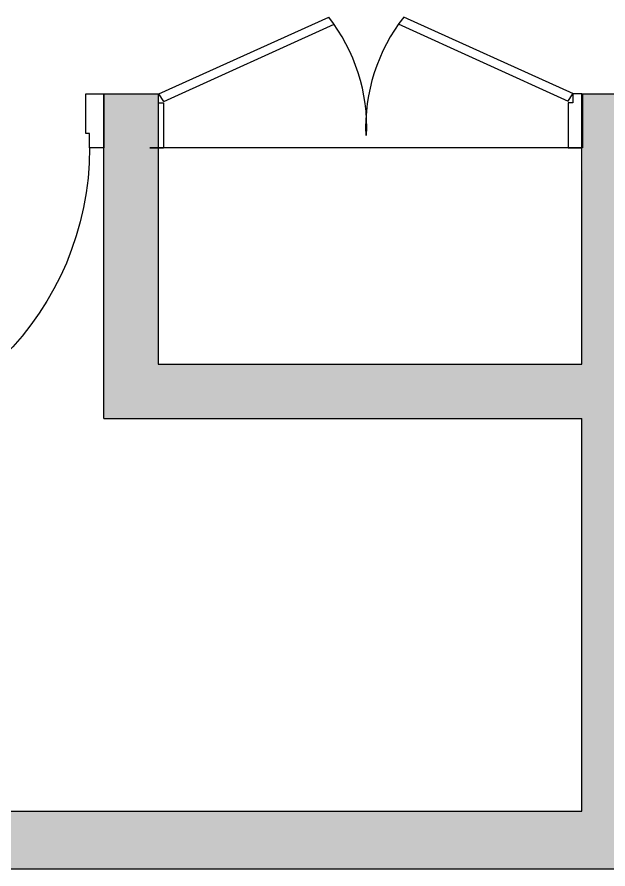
# Model space of a CAD drawing. Extents: x 1904969 to 5853062, y -2352335 to -765157.
# Drawn here: x 1921253 to 1922892, y -842982 to -840619 of the extents above; entities that cross this region are included whole.
import ezdxf

# ---------------------------------------------------------------- set-up
doc = ezdxf.new("R2010")
doc.units = 0
doc.header["$LTSCALE"] = 12
doc.header["$MEASUREMENT"] = 0
for name, color, linetype in [('DOOR', 5, 'CONTINUOUS'), ('DR', 7, 'CONTINUOUS'), ('LINE', 18, 'CONTINUOUS'), ('partition', 7, 'CONTINUOUS'), ('stair', 7, 'CONTINUOUS'), ('WALL', 2, 'CONTINUOUS')]:
    doc.layers.add(name, color=color, linetype=linetype)

# ---------------------------------------------------------------- blocks, each defined once
blk = doc.blocks.new('DR-900-B')
at = {"layer": 'DR'}
for p, q in [((0, 900), (-150, 900)), ((-150, 900), (-150, 860)), ((0, 850), (0, 900)), ((-150, 860), (-110, 860)), ((-110, 860), (-110, 850)), ((-110, 850), (0, 850)), ((-969, 80), (-150, 80)), ((-150, 80), (-150, 40)), ((-110, 50), (0, 50)), ((-110, 40), (-110, 50)), ((0, 50), (0, 0)), ((-150, 40), (-970, 40)), ((-150, 40), (-110, 40)), ((-150, 0), (-150, 40)), ((0, 0), (-150, 0))]:
    blk.add_line(p, q, dxfattribs=at)
blk.add_arc((-150, 40), 820, 90, 180, dxfattribs=at)

msp = doc.modelspace()

# ---------------------------------------------------------------- hatches: boundary and pattern name
at = {"layer": 'partition', "linetype": 'Continuous'}
h = msp.add_hatch(color=256, dxfattribs=at)
h.dxf.hatch_style = 1
h.paths.add_polyline_path([(1922969.3, -840831.8), (1922821.5, -840831.8), (1922821.5, -840981.8), (1922819.3, -841581.8), (1921644.3, -841581.8), (1921644.3, -840981.8), (1921621.5, -840981.8), (1921621.5, -840981.8), (1921644.3, -840981.8), (1921644.3, -840831.8), (1921494.3, -840831.8), (1921494.3, -840981.8), (1921494.3, -841731.8), (1922819.3, -841731.8), (1922819.3, -842821.8), (1920492, -842821.8), (1920492, -842981.8), (1922969.3, -842981.8)])
h.paths.add_polyline_path([(1920492, -842681.8), (1920242, -842681.8), (1920242, -842981.8), (1920244.3, -842981.8), (1920492, -842981.8)])
h.paths.add_polyline_path([(1918744.3, -842831.8), (1918545.5, -842831.8), (1918395.5, -842981.8), (1918744.3, -842981.8)])

# ---------------------------------------------------------------- linework, layer by layer
at = {"layer": 'DOOR', "color": 0}
for p, q in [((1921646.5, -840831.8), (1922117.5, -840618.6)), ((1922796.5, -840831.8), (1922325.6, -840618.6)), ((1921660.4, -840852.7), (1922132.4, -840638.7)), ((1922782.7, -840852.7), (1922310.7, -840638.7)), ((1921660.4, -840852.7), (1921646.5, -840831.8)), ((1922780.5, -840852.7), (1922794.3, -840831.8)), ((1922794.3, -840831.8), (1922794.3, -840856.8)), ((1922819.3, -840831.8), (1922794.3, -840831.8)), ((1921646.5, -840856.8), (1921659.5, -840856.8)), ((1921659.5, -840856.8), (1921659.5, -840981.8)), ((1922794.3, -840856.8), (1922781.3, -840856.8)), ((1922781.3, -840856.8), (1922781.3, -840981.8)), ((1921621.5, -840981.8), (1921659.5, -840981.8)), ((1922781.3, -840981.8), (1922819.3, -840981.8))]:
    msp.add_line(p, q, dxfattribs=at)
for centre, start, end in [((1921724.1, -840925.5), 357.5509, 37.9654), ((1922718.9, -840925.5), 142.0346, 182.4491)]:
    msp.add_arc(centre, 499, start, end, dxfattribs=at)
at = {"layer": 'LINE', "color": 0}
msp.add_line((1922821.5, -840981.8), (1921621.5, -840981.8), dxfattribs=at)
at = {"layer": 'stair', "color": 0}
msp.add_line((1922821.5, -840831.8), (1922821.5, -840981.8), dxfattribs=at)
at = {"layer": 'WALL', "color": 0}
for p, q in [((1921494.3, -841731.8), (1921494.3, -840831.8)), ((1921494.3, -840831.8), (1921644.3, -840831.8)), ((1921644.3, -840831.8), (1921644.3, -841581.8)), ((1922819.3, -841581.8), (1922819.3, -840831.8)), ((1922819.3, -840831.8), (1922969.3, -840831.8)), ((1921644.3, -841581.8), (1922819.3, -841581.8)), ((1921494.3, -841731.8), (1922819.3, -841731.8)), ((1922819.3, -842821.8), (1922819.3, -841731.8)), ((1920494.3, -842821.8), (1922819.3, -842821.8)), ((1920394.3, -842981.8), (1925512.3, -842981.8, 0))]:
    msp.add_line(p, q, dxfattribs=at)

# ---------------------------------------------------------------- block references
at = {"layer": 'WALL', "color": 0, "linetype": 'Continuous', "xscale": -1, "rotation": 270}
msp.add_blockref('DR-900-B', (1920594.3, -840831.8), dxfattribs=at)

doc.saveas('drawing.dxf')
